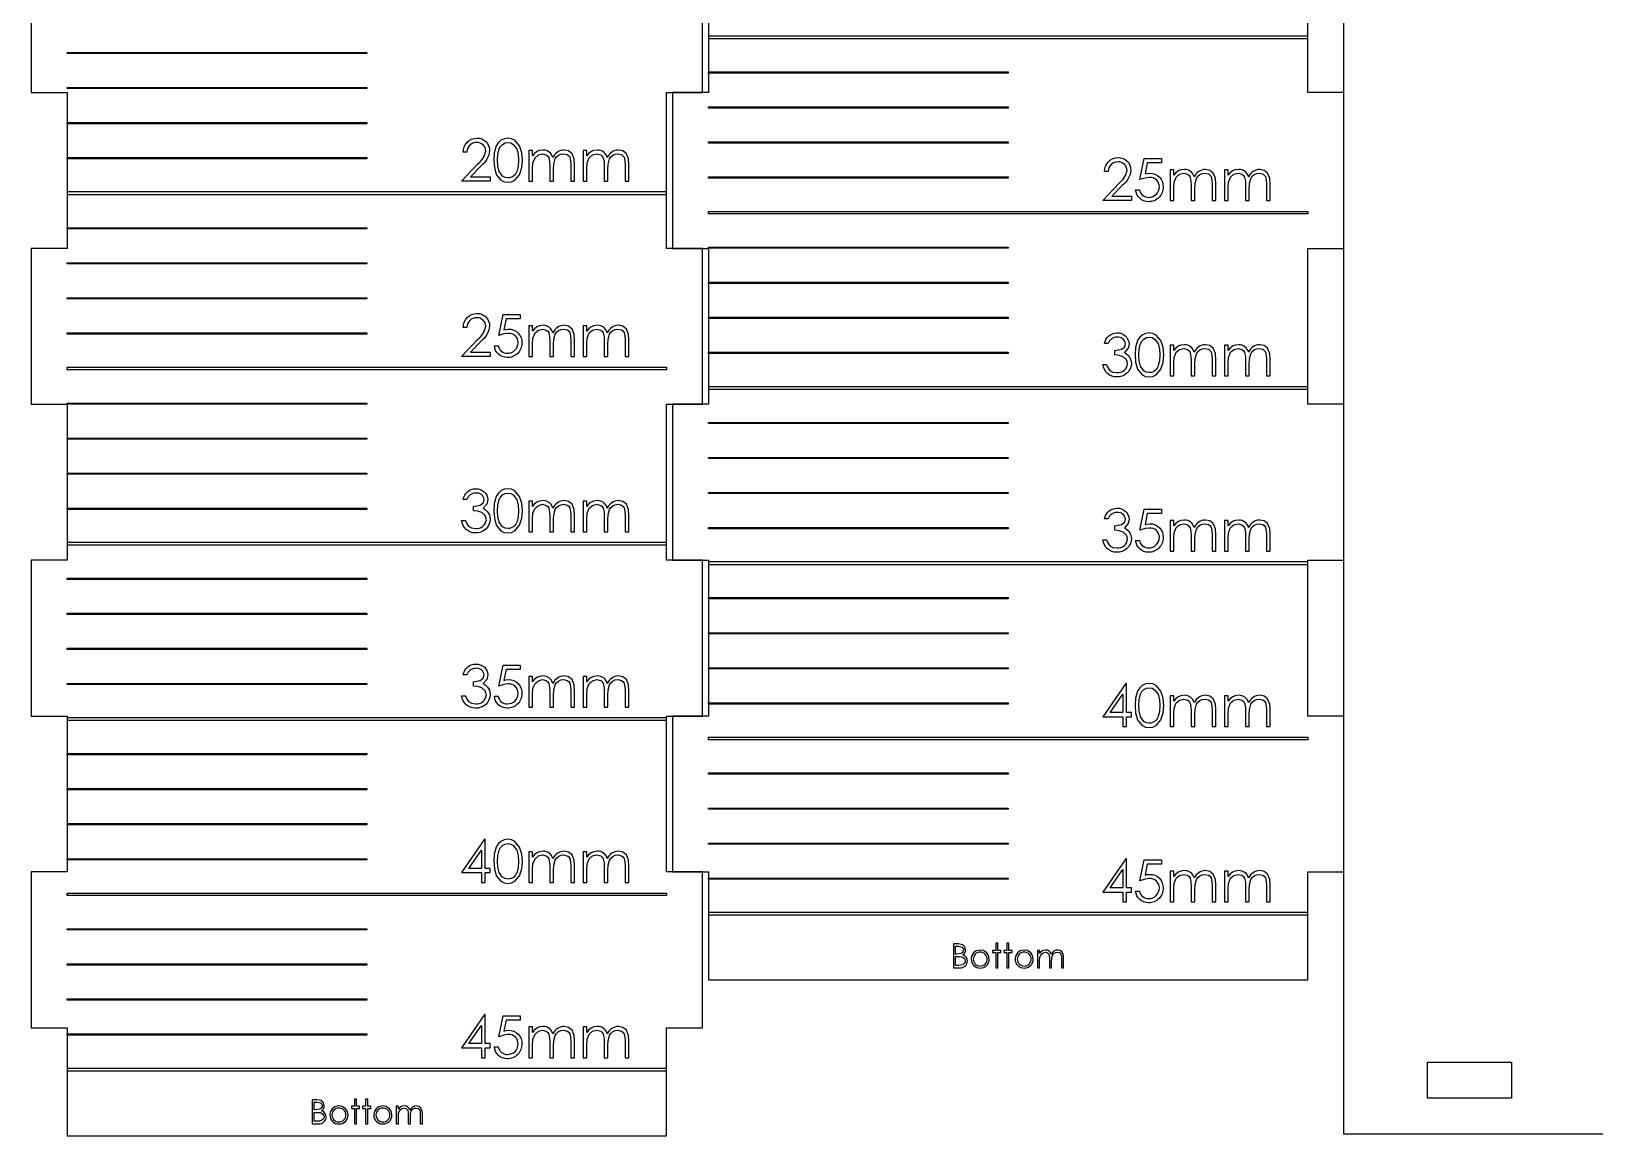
# Model space of a CAD drawing. Extents: x 1 to 259, y 0 to 186.
# Drawn here: x 0.7 to 131.2, y 0.4 to 92.5 of the extents above; entities that cross this region are included whole.
import ezdxf

# ---------------------------------------------------------------- set-up
doc = ezdxf.new("R2010")
doc.units = 0
doc.layers.add('CUT', color=1, linetype='CONTINUOUS')
doc.layers.add('ENGRAVE', color=3, linetype='CONTINUOUS')

msp = doc.modelspace()

# ---------------------------------------------------------------- linework, layer by layer
at = {"layer": 'CUT'}
for points in [[(160.22, 0.56), (110.22, 0.56), (110.22, 147.93), (113.42, 147.93), (160.22, 19.33)], [(124.22, 3.56), (117.22, 3.56), (117.22, 6.56), (124.22, 6.56)]]:
    msp.add_lwpolyline(points, close=True, dxfattribs=at)
for points in [[(0.72, 100.43), (0.72, 87.43), (3.73, 87.43), (3.73, 84.93), (3.73, 84.83), (3.73, 82.01), (3.73, 81.91), (3.73, 79.14), (3.73, 78.94), (3.73, 76.16), (3.73, 76.06), (3.73, 74.43), (0.72, 74.43), (0.72, 61.43), (3.73, 61.43), (3.73, 58.62), (3.73, 58.52), (3.73, 55.7), (3.73, 55.6), (3.73, 52.77), (3.73, 52.67), (3.73, 49.9), (3.73, 49.7), (3.73, 48.43), (0.72, 48.43), (0.72, 35.43), (3.73, 35.43), (3.73, 35.28), (3.73, 35.08), (3.73, 32.31), (3.73, 32.21), (3.73, 29.38), (3.73, 29.28), (3.73, 26.46), (3.73, 26.36), (3.73, 23.53), (3.73, 23.43), (3.73, 22.43), (0.72, 22.43), (0.72, 9.43), (3.73, 9.43), (3.73, 8.92), (3.73, 8.82), (3.73, 6.04), (3.73, 5.84), (3.73, 0.43), (53.73, 0.43), (53.73, 5.84), (53.73, 6.04), (53.73, 9.43), (56.73, 9.43), (56.73, 22.43), (53.73, 22.43), (53.73, 35.08), (53.73, 35.28), (53.73, 35.43), (56.73, 35.43), (56.73, 48.43), (53.73, 48.43), (53.73, 49.7), (53.73, 49.9), (53.73, 61.43), (56.73, 61.43), (56.73, 74.43), (53.73, 74.43), (53.73, 78.94), (53.73, 79.14), (53.73, 87.43), (56.73, 87.43), (56.73, 100.43)], [(57.23, 94.91), (57.23, 92.14), (57.23, 91.94), (57.23, 89.16), (57.23, 89.06), (57.23, 87.43), (54.23, 87.43), (54.23, 74.43), (57.23, 74.43), (57.23, 71.62), (57.23, 71.52), (57.23, 68.7), (57.23, 68.6), (57.23, 65.77), (57.23, 65.67), (57.23, 62.9), (57.23, 62.7), (57.23, 61.43), (54.23, 61.43), (54.23, 48.43), (57.23, 48.43), (57.23, 48.28), (57.23, 48.08), (57.23, 45.31), (57.23, 45.21), (57.23, 42.38), (57.23, 42.28), (57.23, 39.46), (57.23, 39.36), (57.23, 36.53), (57.23, 36.43), (57.23, 35.43), (54.23, 35.43), (54.23, 22.43), (57.23, 22.43), (57.23, 21.92), (57.23, 21.82), (57.23, 19.04), (57.23, 18.84), (57.23, 13.43), (107.22, 13.43), (107.22, 18.84), (107.22, 19.04), (107.22, 22.43), (110.22, 22.43), (110.22, 35.43), (107.22, 35.43), (107.22, 48.08), (107.22, 48.28), (107.22, 48.43), (110.22, 48.43), (110.22, 61.43), (107.22, 61.43), (107.22, 62.7), (107.22, 62.9), (107.22, 74.43), (110.22, 74.43), (110.22, 87.43), (107.22, 87.43), (107.22, 91.94), (107.22, 92.14), (107.22, 100.43)]]:
    msp.add_lwpolyline(points, dxfattribs=at)
at = {"layer": 'ENGRAVE'}
for points in [[(57.23, 91.94), (107.22, 91.94), (107.22, 92.14), (57.23, 92.14)], [(3.73, 78.94), (53.73, 78.94), (53.73, 79.14), (3.73, 79.14)], [(57.23, 48.08), (107.22, 48.08), (107.22, 48.28), (57.23, 48.28)], [(3.73, 35.08), (53.73, 35.08), (53.73, 35.28), (3.73, 35.28)]]:
    msp.add_lwpolyline(points, dxfattribs=at)
for points in [[(3.73, 90.68), (3.73, 90.78), (28.73, 90.78), (28.73, 90.68)], [(57.23, 89.16), (82.22, 89.16), (82.22, 89.06), (57.23, 89.06)], [(3.73, 87.76), (3.73, 87.86), (28.73, 87.86), (28.73, 87.76)], [(57.23, 86.14), (57.23, 86.24), (82.22, 86.24), (82.22, 86.14)], [(3.73, 84.93), (28.73, 84.93), (28.73, 84.83), (3.73, 84.83)], [(40.49, 79.95), (40.79, 79.99), (41.07, 80.12), (41.47, 80.58), (41.65, 81.17), (41.7, 81.79), (41.65, 82.4), (41.47, 82.99), (41.07, 83.45), (40.79, 83.58), (40.49, 83.63), (40.19, 83.58), (39.91, 83.45), (39.69, 83.24), (39.52, 82.98), (39.35, 82.4), (39.32, 81.79), (39.36, 81.17), (39.52, 80.59), (39.91, 80.12), (40.19, 79.99)], [(57.23, 83.22), (57.23, 83.32), (82.22, 83.32), (82.22, 83.22)], [(3.73, 82.01), (28.73, 82.01), (28.73, 81.91), (3.73, 81.91)], [(57.23, 80.29), (57.23, 80.39), (82.22, 80.39), (82.22, 80.29)], [(57.23, 77.32), (57.23, 77.52), (107.22, 77.52), (107.22, 77.32)], [(3.73, 76.16), (28.73, 76.16), (28.73, 76.06), (3.73, 76.06)], [(57.23, 74.44), (57.23, 74.54), (82.22, 74.54), (82.22, 74.44)], [(3.73, 73.14), (3.73, 73.24), (28.73, 73.24), (28.73, 73.14)], [(57.23, 71.62), (82.22, 71.62), (82.22, 71.52), (57.23, 71.52)], [(3.73, 70.22), (3.73, 70.32), (28.73, 70.32), (28.73, 70.22)], [(57.23, 68.7), (82.22, 68.7), (82.22, 68.6), (57.23, 68.6)], [(3.73, 67.29), (3.73, 67.39), (28.73, 67.39), (28.73, 67.29)], [(93.99, 63.71), (94.29, 63.75), (94.57, 63.88), (94.97, 64.35), (95.15, 64.93), (95.2, 65.55), (95.15, 66.16), (94.97, 66.75), (94.57, 67.21), (94.29, 67.34), (93.99, 67.39), (93.69, 67.34), (93.41, 67.21), (93.19, 67), (93.02, 66.75), (92.85, 66.16), (92.82, 65.55), (92.86, 64.94), (93.02, 64.35), (93.41, 63.88), (93.69, 63.75)], [(57.23, 65.77), (82.22, 65.77), (82.22, 65.67), (57.23, 65.67)], [(3.73, 64.32), (3.73, 64.52), (53.73, 64.52), (53.73, 64.32)], [(57.23, 62.7), (107.22, 62.7), (107.22, 62.9), (57.23, 62.9)], [(3.73, 61.44), (3.73, 61.54), (28.73, 61.54), (28.73, 61.44)], [(57.23, 59.82), (57.23, 59.92), (82.22, 59.92), (82.22, 59.82)], [(3.73, 58.62), (28.73, 58.62), (28.73, 58.52), (3.73, 58.52)], [(57.23, 56.9), (57.23, 57), (82.22, 57), (82.22, 56.9)], [(3.73, 55.7), (28.73, 55.7), (28.73, 55.6), (3.73, 55.6)], [(40.49, 50.71), (40.79, 50.75), (41.07, 50.88), (41.47, 51.35), (41.65, 51.93), (41.7, 52.55), (41.65, 53.16), (41.47, 53.75), (41.07, 54.21), (40.79, 54.34), (40.49, 54.39), (40.19, 54.34), (39.91, 54.21), (39.69, 54), (39.52, 53.75), (39.35, 53.16), (39.32, 52.55), (39.36, 51.94), (39.52, 51.35), (39.91, 50.88), (40.19, 50.75)], [(57.23, 53.98), (57.23, 54.08), (82.22, 54.08), (82.22, 53.98)], [(3.73, 52.77), (28.73, 52.77), (28.73, 52.67), (3.73, 52.67)], [(57.23, 51.05), (57.23, 51.15), (82.22, 51.15), (82.22, 51.05)], [(3.73, 49.7), (53.73, 49.7), (53.73, 49.9), (3.73, 49.9)], [(3.73, 46.82), (3.73, 46.92), (28.73, 46.92), (28.73, 46.82)], [(57.23, 45.31), (82.22, 45.31), (82.22, 45.21), (57.23, 45.21)], [(3.73, 43.9), (3.73, 44), (28.73, 44), (28.73, 43.9)], [(57.23, 42.38), (82.22, 42.38), (82.22, 42.28), (57.23, 42.28)], [(3.73, 40.98), (3.73, 41.08), (28.73, 41.08), (28.73, 40.98)], [(57.23, 39.46), (82.22, 39.46), (82.22, 39.36), (57.23, 39.36)], [(3.73, 38.05), (3.73, 38.15), (28.73, 38.15), (28.73, 38.05)], [(90.13, 35.37), (91.79, 35.37), (91.79, 34.56), (92.1, 34.56), (92.1, 35.37), (92.5, 35.37), (92.5, 35.73), (92.1, 35.73), (92.1, 38.15), (92.04, 38.15)], [(93.99, 34.47), (94.29, 34.51), (94.57, 34.65), (94.97, 35.11), (95.15, 35.69), (95.2, 36.31), (95.15, 36.92), (94.97, 37.51), (94.57, 37.98), (94.29, 38.11), (93.99, 38.15), (93.69, 38.11), (93.41, 37.97), (93.19, 37.77), (93.02, 37.51), (92.85, 36.92), (92.82, 36.31), (92.86, 35.7), (93.02, 35.11), (93.41, 34.65), (93.69, 34.51)], [(57.23, 36.53), (82.22, 36.53), (82.22, 36.43), (57.23, 36.43)], [(90.74, 35.73), (91.79, 37.25), (91.79, 35.73)], [(57.23, 33.46), (57.23, 33.66), (107.22, 33.66), (107.22, 33.46)], [(3.73, 32.31), (28.73, 32.31), (28.73, 32.21), (3.73, 32.21)], [(57.23, 30.59), (57.23, 30.69), (82.22, 30.69), (82.22, 30.59)], [(3.73, 29.38), (28.73, 29.38), (28.73, 29.28), (3.73, 29.28)], [(57.23, 27.66), (57.23, 27.76), (82.22, 27.76), (82.22, 27.66)], [(3.73, 26.46), (28.73, 26.46), (28.73, 26.36), (3.73, 26.36)], [(36.63, 22.37), (38.29, 22.37), (38.29, 21.56), (38.6, 21.56), (38.6, 22.37), (39, 22.37), (39, 22.73), (38.6, 22.73), (38.6, 25.15), (38.54, 25.15)], [(40.49, 21.47), (40.79, 21.51), (41.07, 21.65), (41.47, 22.11), (41.65, 22.69), (41.7, 23.31), (41.65, 23.92), (41.47, 24.51), (41.07, 24.98), (40.79, 25.11), (40.49, 25.15), (40.19, 25.11), (39.91, 24.97), (39.69, 24.77), (39.52, 24.51), (39.35, 23.92), (39.32, 23.31), (39.36, 22.7), (39.52, 22.11), (39.91, 21.65), (40.19, 21.51)], [(57.23, 24.74), (57.23, 24.84), (82.22, 24.84), (82.22, 24.74)], [(3.73, 23.53), (28.73, 23.53), (28.73, 23.43), (3.73, 23.43)], [(37.24, 22.73), (38.29, 24.25), (38.29, 22.73)], [(90.13, 20.75), (91.79, 20.75), (91.79, 19.94), (92.1, 19.94), (92.1, 20.75), (92.5, 20.75), (92.5, 21.11), (92.1, 21.11), (92.1, 23.53), (92.04, 23.53)], [(90.74, 21.11), (91.79, 22.63), (91.79, 21.11)], [(57.23, 21.92), (82.22, 21.92), (82.22, 21.82), (57.23, 21.82)], [(3.73, 20.46), (3.73, 20.66), (53.73, 20.66), (53.73, 20.46)], [(57.23, 18.84), (107.22, 18.84), (107.22, 19.04), (57.23, 19.04)], [(3.73, 17.59), (3.73, 17.69), (28.73, 17.69), (28.73, 17.59)], [(77.83, 15.58), (77.83, 16.23), (78.07, 16.23), (78.36, 16.17), (78.41, 16.13), (78.46, 16.07), (78.49, 15.93), (78.48, 15.84), (78.44, 15.76), (78.38, 15.69), (78.31, 15.64), (77.95, 15.58)], [(81.19, 15.89), (80.93, 15.89), (80.93, 15.71), (81.19, 15.71), (81.19, 14.43), (81.37, 14.43), (81.37, 15.71), (81.62, 15.71), (81.62, 15.89), (81.37, 15.89), (81.37, 16.48), (81.19, 16.48)], [(82.11, 15.89), (81.85, 15.89), (81.85, 15.71), (82.11, 15.71), (82.11, 14.43), (82.29, 14.43), (82.29, 15.71), (82.55, 15.71), (82.55, 15.89), (82.29, 15.89), (82.29, 16.48), (82.11, 16.48)], [(3.73, 14.66), (3.73, 14.76), (28.73, 14.76), (28.73, 14.66)], [(3.73, 11.74), (3.73, 11.84), (28.73, 11.84), (28.73, 11.74)], [(36.63, 7.75), (38.29, 7.75), (38.29, 6.94), (38.6, 6.94), (38.6, 7.75), (39, 7.75), (39, 8.11), (38.6, 8.11), (38.6, 10.53), (38.54, 10.53)], [(37.24, 8.11), (38.29, 9.63), (38.29, 8.11)], [(3.73, 8.92), (28.73, 8.92), (28.73, 8.82), (3.73, 8.82)], [(3.73, 5.84), (53.73, 5.84), (53.73, 6.04), (3.73, 6.04)], [(24.33, 2.58), (24.33, 3.23), (24.57, 3.23), (24.86, 3.17), (24.91, 3.13), (24.96, 3.07), (24.99, 2.93), (24.98, 2.84), (24.94, 2.76), (24.88, 2.69), (24.81, 2.64), (24.45, 2.58)], [(27.69, 2.89), (27.43, 2.89), (27.43, 2.71), (27.69, 2.71), (27.69, 1.43), (27.87, 1.43), (27.87, 2.71), (28.12, 2.71), (28.12, 2.89), (27.87, 2.89), (27.87, 3.48), (27.69, 3.48)], [(28.61, 2.89), (28.35, 2.89), (28.35, 2.71), (28.61, 2.71), (28.61, 1.43), (28.79, 1.43), (28.79, 2.71), (29.05, 2.71), (29.05, 2.89), (28.79, 2.89), (28.79, 3.48), (28.61, 3.48)]]:
    msp.add_lwpolyline(points, close=True, dxfattribs=at)
for points in [[(37.07, 82.46), (36.76, 82.46, -0.420795), (37.9, 83.63, -0.42786), (38.96, 82.59, -0.220719), (38.25, 81.33), (37.37, 80.4), (39, 80.4), (39, 80.04), (36.63, 80.04), (37.98, 81.49, 0.193513), (38.64, 82.56, 0.419337), (37.89, 83.27, 0.421278)], [(39.63, 81.79), (39.66, 82.27), (39.77, 82.73), (39.88, 82.94), (40.05, 83.11), (40.26, 83.23), (40.5, 83.27), (40.73, 83.23), (40.94, 83.11), (41.23, 82.73), (41.35, 82.27), (41.38, 81.79), (41.35, 81.29), (41.25, 80.91, -0.329147), (40.5, 80.31), (40.26, 80.35), (40.05, 80.46), (39.77, 80.84), (39.66, 81.31)], [(42.23, 80.04), (42.55, 80.04), (42.55, 81.11), (42.58, 81.58), (42.75, 82), (43.03, 82.24), (43.38, 82.33), (43.69, 82.24), (43.82, 82.14), (43.91, 82), (43.97, 81.67), (43.98, 81.34), (43.98, 80.04), (44.3, 80.04), (44.3, 81.03), (44.32, 81.47), (44.43, 81.89), (44.55, 82.07), (44.71, 82.21), (44.91, 82.3), (45.13, 82.33), (45.43, 82.26), (45.56, 82.16), (45.65, 82.04), (45.72, 81.74), (45.73, 81.42), (45.73, 80.04), (46.05, 80.04), (46.05, 81.42), (46.01, 81.9), (45.84, 82.33), (45.55, 82.56), (45.18, 82.64, 0.286572), (44.24, 82.02, 0.348775), (43.43, 82.64), (43.13, 82.6), (42.9, 82.51), (42.69, 82.32), (42.55, 82.15), (42.55, 82.59), (42.23, 82.59)], [(46.77, 80.04), (47.08, 80.04), (47.08, 81.11), (47.11, 81.58), (47.28, 82), (47.56, 82.24), (47.91, 82.33), (48.23, 82.24), (48.36, 82.14), (48.44, 82), (48.51, 81.67), (48.52, 81.34), (48.52, 80.04), (48.83, 80.04), (48.83, 81.03), (48.85, 81.47), (48.96, 81.89), (49.08, 82.07), (49.25, 82.21), (49.44, 82.3), (49.66, 82.33), (49.96, 82.26), (50.09, 82.16), (50.18, 82.04), (50.25, 81.74), (50.27, 81.42), (50.27, 80.04), (50.58, 80.04), (50.58, 81.42), (50.55, 81.9), (50.37, 82.33), (50.08, 82.56), (49.71, 82.64, 0.286572), (48.78, 82.02, 0.348775), (47.96, 82.64), (47.66, 82.6), (47.44, 82.51), (47.22, 82.32), (47.08, 82.15), (47.08, 82.59), (46.77, 82.59)], [(90.57, 80.84), (90.26, 80.84, -0.420795), (91.4, 82.01, -0.42786), (92.46, 80.97, -0.220719), (91.75, 79.71), (90.87, 78.78), (92.5, 78.78), (92.5, 78.42), (90.13, 78.42), (91.48, 79.87, 0.193513), (92.14, 80.94, 0.419337), (91.39, 81.65, 0.421278)], [(93.18, 79.32, 0.374609), (93.95, 78.69, 0.422067), (94.84, 79.57, 0.446087), (93.99, 80.35), (93.65, 80.3), (93.22, 80.17), (93.58, 81.92), (95.02, 81.92), (95.02, 81.56), (93.83, 81.56), (93.64, 80.64), (93.82, 80.68), (94.05, 80.71, -0.435968), (95.15, 79.56, -0.432728), (93.93, 78.33, -0.39378), (92.86, 79.32)], [(95.73, 78.42), (96.05, 78.42), (96.05, 79.49), (96.08, 79.96), (96.25, 80.38), (96.53, 80.62), (96.88, 80.71), (97.19, 80.62), (97.32, 80.52), (97.41, 80.38), (97.47, 80.05), (97.48, 79.72), (97.48, 78.42), (97.8, 78.42), (97.8, 79.41), (97.82, 79.85), (97.93, 80.27), (98.05, 80.45), (98.21, 80.59), (98.41, 80.68), (98.63, 80.71), (98.93, 80.64), (99.06, 80.55), (99.15, 80.42), (99.22, 80.12), (99.23, 79.8), (99.23, 78.42), (99.55, 78.42), (99.55, 79.8), (99.51, 80.28), (99.34, 80.71), (99.05, 80.94), (98.68, 81.02, 0.286572), (97.74, 80.4, 0.348775), (96.93, 81.02), (96.63, 80.98), (96.4, 80.89), (96.19, 80.71), (96.05, 80.53), (96.05, 80.98), (95.73, 80.98)], [(100.27, 78.42), (100.58, 78.42), (100.58, 79.49), (100.61, 79.96), (100.78, 80.38), (101.06, 80.62), (101.41, 80.71), (101.73, 80.62), (101.86, 80.52), (101.94, 80.38), (102.01, 80.05), (102.02, 79.72), (102.02, 78.42), (102.33, 78.42), (102.33, 79.41), (102.35, 79.85), (102.46, 80.27), (102.58, 80.45), (102.75, 80.59), (102.94, 80.68), (103.16, 80.71), (103.46, 80.64), (103.59, 80.55), (103.68, 80.42), (103.75, 80.12), (103.77, 79.8), (103.77, 78.42), (104.08, 78.42), (104.08, 79.8), (104.05, 80.28), (103.87, 80.71), (103.58, 80.94), (103.21, 81.02, 0.286572), (102.28, 80.4, 0.348775), (101.46, 81.02), (101.16, 80.98), (100.94, 80.89), (100.72, 80.71), (100.58, 80.53), (100.58, 80.98), (100.27, 80.98)], [(37.07, 67.84), (36.76, 67.84, -0.420795), (37.9, 69.01, -0.42786), (38.96, 67.97, -0.220719), (38.25, 66.71), (37.37, 65.78), (39, 65.78), (39, 65.42), (36.63, 65.42), (37.98, 66.87, 0.193513), (38.64, 67.94, 0.419337), (37.89, 68.65, 0.421278)], [(39.68, 66.32, 0.374609), (40.45, 65.69, 0.422067), (41.34, 66.57, 0.446087), (40.49, 67.35), (40.15, 67.3), (39.72, 67.17), (40.08, 68.92), (41.52, 68.92), (41.52, 68.56), (40.33, 68.56), (40.14, 67.64), (40.32, 67.68), (40.55, 67.71, -0.435968), (41.65, 66.56, -0.432728), (40.43, 65.33, -0.39378), (39.36, 66.32)], [(42.23, 65.42), (42.55, 65.42), (42.55, 66.49), (42.58, 66.96), (42.75, 67.38), (43.03, 67.62), (43.38, 67.71), (43.69, 67.62), (43.82, 67.52), (43.91, 67.38), (43.97, 67.05), (43.98, 66.72), (43.98, 65.42), (44.3, 65.42), (44.3, 66.41), (44.32, 66.85), (44.43, 67.27), (44.55, 67.45), (44.71, 67.59), (44.91, 67.68), (45.13, 67.71), (45.43, 67.64), (45.56, 67.55), (45.65, 67.42), (45.72, 67.12), (45.73, 66.8), (45.73, 65.42), (46.05, 65.42), (46.05, 66.8), (46.01, 67.28), (45.84, 67.71), (45.55, 67.94), (45.18, 68.02, 0.286572), (44.24, 67.4, 0.348775), (43.43, 68.02), (43.13, 67.98), (42.9, 67.89), (42.69, 67.71), (42.55, 67.53), (42.55, 67.98), (42.23, 67.98)], [(46.77, 65.42), (47.08, 65.42), (47.08, 66.49), (47.11, 66.96), (47.28, 67.38), (47.56, 67.62), (47.91, 67.71), (48.23, 67.62), (48.36, 67.52), (48.44, 67.38), (48.51, 67.05), (48.52, 66.72), (48.52, 65.42), (48.83, 65.42), (48.83, 66.41), (48.85, 66.85), (48.96, 67.27), (49.08, 67.45), (49.25, 67.59), (49.44, 67.68), (49.66, 67.71), (49.96, 67.64), (50.09, 67.55), (50.18, 67.42), (50.25, 67.12), (50.27, 66.8), (50.27, 65.42), (50.58, 65.42), (50.58, 66.8), (50.55, 67.28), (50.37, 67.71), (50.08, 67.94), (49.71, 68.02, 0.286572), (48.78, 67.4, 0.348775), (47.96, 68.02), (47.66, 67.98), (47.44, 67.89), (47.22, 67.71), (47.08, 67.53), (47.08, 67.98), (46.77, 67.98)], [(91.3, 64.07, 0.416589), (92.19, 64.81), (92.16, 64.99), (92.09, 65.15), (91.82, 65.4), (91.48, 65.51), (91.11, 65.55), (91.11, 65.91), (91.68, 66.03), (91.92, 66.21), (91.99, 66.34), (92.01, 66.48, 0.414481), (91.31, 67.03, 0.33231), (90.57, 66.49), (90.26, 66.49, -0.367295), (91.3, 67.39, -0.40812), (92.32, 66.48), (92.24, 66.11), (91.92, 65.76), (92.1, 65.65), (92.29, 65.46), (92.44, 65.2), (92.5, 64.84, -0.422334), (91.29, 63.71, -0.393385), (90.13, 64.74), (90.44, 64.74), (90.53, 64.51), (90.71, 64.26), (90.95, 64.12)], [(94, 64.07), (93.76, 64.11), (93.55, 64.22), (93.27, 64.6), (93.16, 65.07), (93.13, 65.55), (93.16, 66.03), (93.27, 66.49), (93.38, 66.7), (93.55, 66.87), (93.76, 66.99), (94, 67.03), (94.23, 66.99), (94.44, 66.87), (94.73, 66.49), (94.85, 66.03), (94.88, 65.55), (94.85, 65.05), (94.75, 64.67, -0.329147)], [(95.73, 63.8), (96.05, 63.8), (96.05, 64.87), (96.08, 65.34), (96.25, 65.77), (96.53, 66), (96.88, 66.09), (97.19, 66), (97.32, 65.9), (97.41, 65.76), (97.47, 65.43), (97.48, 65.1), (97.48, 63.8), (97.8, 63.8), (97.8, 64.79), (97.82, 65.23), (97.93, 65.65), (98.05, 65.83), (98.21, 65.97), (98.41, 66.06), (98.63, 66.09), (98.93, 66.02), (99.06, 65.93), (99.15, 65.8), (99.22, 65.5), (99.23, 65.19), (99.23, 63.8), (99.55, 63.8), (99.55, 65.18), (99.51, 65.66), (99.34, 66.1), (99.05, 66.33), (98.68, 66.4, 0.286572), (97.74, 65.78, 0.348775), (96.93, 66.4), (96.63, 66.36), (96.4, 66.27), (96.19, 66.09), (96.05, 65.91), (96.05, 66.36), (95.73, 66.36)], [(100.27, 63.8), (100.58, 63.8), (100.58, 64.87), (100.61, 65.34), (100.78, 65.77), (101.06, 66), (101.41, 66.09), (101.73, 66), (101.86, 65.9), (101.94, 65.76), (102.01, 65.43), (102.02, 65.1), (102.02, 63.8), (102.33, 63.8), (102.33, 64.79), (102.35, 65.23), (102.46, 65.65), (102.58, 65.83), (102.75, 65.97), (102.94, 66.06), (103.16, 66.09), (103.46, 66.02), (103.59, 65.93), (103.68, 65.8), (103.75, 65.5), (103.77, 65.19), (103.77, 63.8), (104.08, 63.8), (104.08, 65.18), (104.05, 65.66), (103.87, 66.1), (103.58, 66.33), (103.21, 66.4, 0.286572), (102.28, 65.78, 0.348775), (101.46, 66.4), (101.16, 66.36), (100.94, 66.27), (100.72, 66.09), (100.58, 65.91), (100.58, 66.36), (100.27, 66.36)], [(37.8, 51.07, 0.416589), (38.69, 51.81), (38.66, 51.99), (38.59, 52.15), (38.32, 52.4), (37.98, 52.51), (37.61, 52.55), (37.61, 52.91), (38.18, 53.03), (38.42, 53.21), (38.49, 53.34), (38.51, 53.48, 0.414481), (37.81, 54.03, 0.33231), (37.07, 53.49), (36.76, 53.49, -0.367295), (37.8, 54.39, -0.40812), (38.82, 53.48), (38.74, 53.11), (38.42, 52.76), (38.6, 52.65), (38.79, 52.46), (38.94, 52.2), (39, 51.84, -0.422334), (37.79, 50.71, -0.393385), (36.63, 51.74), (36.94, 51.74), (37.03, 51.51), (37.21, 51.26), (37.45, 51.12)], [(40.5, 51.07), (40.26, 51.11), (40.05, 51.22), (39.77, 51.6), (39.66, 52.07), (39.63, 52.55), (39.66, 53.03), (39.77, 53.49), (39.88, 53.7), (40.05, 53.87), (40.26, 53.99), (40.5, 54.03), (40.73, 53.99), (40.94, 53.87), (41.23, 53.49), (41.35, 53.03), (41.38, 52.55), (41.35, 52.05), (41.25, 51.67, -0.329147)], [(42.23, 50.8), (42.55, 50.8), (42.55, 51.87), (42.58, 52.34), (42.75, 52.77), (43.03, 53), (43.38, 53.09), (43.69, 53), (43.82, 52.9), (43.91, 52.76), (43.97, 52.43), (43.98, 52.1), (43.98, 50.8), (44.3, 50.8), (44.3, 51.79), (44.32, 52.23), (44.43, 52.65), (44.55, 52.83), (44.71, 52.97), (44.91, 53.06), (45.13, 53.09), (45.43, 53.02), (45.56, 52.93), (45.65, 52.8), (45.72, 52.5), (45.73, 52.19), (45.73, 50.8), (46.05, 50.8), (46.05, 52.18), (46.01, 52.66), (45.84, 53.1), (45.55, 53.33), (45.18, 53.4, 0.286572), (44.24, 52.78, 0.348775), (43.43, 53.4), (43.13, 53.36), (42.9, 53.27), (42.69, 53.09), (42.55, 52.91), (42.55, 53.36), (42.23, 53.36)], [(46.77, 50.8), (47.08, 50.8), (47.08, 51.87), (47.11, 52.34), (47.28, 52.77), (47.56, 53), (47.91, 53.09), (48.23, 53), (48.36, 52.9), (48.44, 52.76), (48.51, 52.43), (48.52, 52.1), (48.52, 50.8), (48.83, 50.8), (48.83, 51.79), (48.85, 52.23), (48.96, 52.65), (49.08, 52.83), (49.25, 52.97), (49.44, 53.06), (49.66, 53.09), (49.96, 53.02), (50.09, 52.93), (50.18, 52.8), (50.25, 52.5), (50.27, 52.19), (50.27, 50.8), (50.58, 50.8), (50.58, 52.18), (50.55, 52.66), (50.37, 53.1), (50.08, 53.33), (49.71, 53.4, 0.286572), (48.78, 52.78, 0.348775), (47.96, 53.4), (47.66, 53.36), (47.44, 53.27), (47.22, 53.09), (47.08, 52.91), (47.08, 53.36), (46.77, 53.36)], [(91.3, 49.45, 0.416589), (92.19, 50.19), (92.16, 50.37), (92.09, 50.53), (91.82, 50.78), (91.48, 50.89), (91.11, 50.93), (91.11, 51.29), (91.68, 51.41), (91.92, 51.59), (91.99, 51.72), (92.01, 51.86, 0.414481), (91.31, 52.41, 0.33231), (90.57, 51.87), (90.26, 51.87, -0.367295), (91.3, 52.77, -0.40812), (92.32, 51.86), (92.24, 51.49), (91.92, 51.14), (92.1, 51.03), (92.29, 50.84), (92.44, 50.59), (92.5, 50.22, -0.422334), (91.29, 49.09, -0.393385), (90.13, 50.12), (90.44, 50.12), (90.53, 49.89), (90.71, 49.64), (90.95, 49.5)], [(93.18, 50.08, 0.374609), (93.95, 49.45, 0.422067), (94.84, 50.34, 0.446087), (93.99, 51.11), (93.65, 51.07), (93.22, 50.93), (93.58, 52.68), (95.02, 52.68), (95.02, 52.32), (93.83, 52.32), (93.64, 51.4), (93.82, 51.44), (94.05, 51.47, -0.435968), (95.15, 50.32, -0.432728), (93.93, 49.09, -0.39378), (92.86, 50.08)], [(95.73, 49.18), (96.05, 49.18), (96.05, 50.26), (96.08, 50.72), (96.25, 51.15), (96.53, 51.38), (96.88, 51.47), (97.19, 51.39), (97.32, 51.28), (97.41, 51.14), (97.47, 50.81), (97.48, 50.48), (97.48, 49.18), (97.8, 49.18), (97.8, 50.17), (97.82, 50.61), (97.93, 51.03), (98.05, 51.21), (98.21, 51.35), (98.41, 51.44), (98.63, 51.47), (98.93, 51.4), (99.06, 51.31), (99.15, 51.18), (99.22, 50.88), (99.23, 50.57), (99.23, 49.18), (99.55, 49.18), (99.55, 50.57), (99.51, 51.04), (99.34, 51.48), (99.05, 51.71), (98.68, 51.78, 0.286572), (97.74, 51.16, 0.348775), (96.93, 51.78), (96.63, 51.74), (96.4, 51.65), (96.19, 51.47), (96.05, 51.29), (96.05, 51.74), (95.73, 51.74)], [(100.27, 49.18), (100.58, 49.18), (100.58, 50.26), (100.61, 50.72), (100.78, 51.15), (101.06, 51.38), (101.41, 51.47), (101.73, 51.39), (101.86, 51.28), (101.94, 51.14), (102.01, 50.81), (102.02, 50.48), (102.02, 49.18), (102.33, 49.18), (102.33, 50.17), (102.35, 50.61), (102.46, 51.03), (102.58, 51.21), (102.75, 51.35), (102.94, 51.44), (103.16, 51.47), (103.46, 51.4), (103.59, 51.31), (103.68, 51.18), (103.75, 50.88), (103.77, 50.57), (103.77, 49.18), (104.08, 49.18), (104.08, 50.57), (104.05, 51.04), (103.87, 51.48), (103.58, 51.71), (103.21, 51.78, 0.286572), (102.28, 51.16, 0.348775), (101.46, 51.78), (101.16, 51.74), (100.94, 51.65), (100.72, 51.47), (100.58, 51.29), (100.58, 51.74), (100.27, 51.74)], [(37.8, 36.45, 0.416589), (38.69, 37.19), (38.66, 37.37), (38.59, 37.53), (38.32, 37.78), (37.98, 37.89), (37.61, 37.93), (37.61, 38.29), (38.18, 38.41), (38.42, 38.59), (38.49, 38.72), (38.51, 38.86, 0.414481), (37.81, 39.41, 0.33231), (37.07, 38.87), (36.76, 38.87, -0.367295), (37.8, 39.77, -0.40812), (38.82, 38.86), (38.74, 38.49), (38.42, 38.14), (38.6, 38.03), (38.79, 37.84), (38.94, 37.59), (39, 37.22, -0.422334), (37.79, 36.09, -0.393385), (36.63, 37.12), (36.94, 37.12), (37.03, 36.89), (37.21, 36.64), (37.45, 36.5)], [(39.68, 37.08, 0.374609), (40.45, 36.45, 0.422067), (41.34, 37.34, 0.446087), (40.49, 38.11), (40.15, 38.07), (39.72, 37.93), (40.08, 39.68), (41.52, 39.68), (41.52, 39.32), (40.33, 39.32), (40.14, 38.4), (40.32, 38.44), (40.55, 38.47, -0.435968), (41.65, 37.32, -0.432728), (40.43, 36.09, -0.39378), (39.36, 37.08)], [(42.23, 36.18), (42.55, 36.18), (42.55, 37.26), (42.58, 37.72), (42.75, 38.15), (43.03, 38.38), (43.38, 38.47), (43.69, 38.39), (43.82, 38.28), (43.91, 38.14), (43.97, 37.81), (43.98, 37.48), (43.98, 36.18), (44.3, 36.18), (44.3, 37.17), (44.32, 37.61), (44.43, 38.03), (44.55, 38.21), (44.71, 38.35), (44.91, 38.44), (45.13, 38.47), (45.43, 38.4), (45.56, 38.31), (45.65, 38.18), (45.72, 37.88), (45.73, 37.57), (45.73, 36.18), (46.05, 36.18), (46.05, 37.57), (46.01, 38.04), (45.84, 38.48), (45.55, 38.71), (45.18, 38.78, 0.286572), (44.24, 38.16, 0.348775), (43.43, 38.78), (43.13, 38.74), (42.9, 38.65), (42.69, 38.47), (42.55, 38.29), (42.55, 38.74), (42.23, 38.74)], [(46.77, 36.18), (47.08, 36.18), (47.08, 37.26), (47.11, 37.72), (47.28, 38.15), (47.56, 38.38), (47.91, 38.47), (48.23, 38.39), (48.36, 38.28), (48.44, 38.14), (48.51, 37.81), (48.52, 37.48), (48.52, 36.18), (48.83, 36.18), (48.83, 37.17), (48.85, 37.61), (48.96, 38.03), (49.08, 38.21), (49.25, 38.35), (49.44, 38.44), (49.66, 38.47), (49.96, 38.4), (50.09, 38.31), (50.18, 38.18), (50.25, 37.88), (50.27, 37.57), (50.27, 36.18), (50.58, 36.18), (50.58, 37.57), (50.55, 38.04), (50.37, 38.48), (50.08, 38.71), (49.71, 38.78, 0.286572), (48.78, 38.16, 0.348775), (47.96, 38.78), (47.66, 38.74), (47.44, 38.65), (47.22, 38.47), (47.08, 38.29), (47.08, 38.74), (46.77, 38.74)], [(94, 34.83), (93.76, 34.87), (93.55, 34.99), (93.27, 35.37), (93.16, 35.83), (93.13, 36.31), (93.16, 36.79), (93.27, 37.26), (93.38, 37.47), (93.55, 37.64), (93.76, 37.75), (94, 37.79), (94.23, 37.75), (94.44, 37.63), (94.73, 37.25), (94.85, 36.79), (94.88, 36.31), (94.85, 35.81), (94.75, 35.43, -0.329147)], [(95.73, 34.56), (96.05, 34.56), (96.05, 35.64), (96.08, 36.1), (96.25, 36.53), (96.53, 36.76), (96.88, 36.85), (97.19, 36.77), (97.32, 36.66), (97.41, 36.52), (97.47, 36.19), (97.48, 35.86), (97.48, 34.56), (97.8, 34.56), (97.8, 35.56), (97.82, 35.99), (97.93, 36.41), (98.05, 36.59), (98.21, 36.73), (98.41, 36.82), (98.63, 36.85), (98.93, 36.78), (99.06, 36.69), (99.15, 36.56), (99.22, 36.26), (99.23, 35.95), (99.23, 34.56), (99.55, 34.56), (99.55, 35.95), (99.51, 36.42), (99.34, 36.86), (99.05, 37.09), (98.68, 37.16, 0.286572), (97.74, 36.55, 0.348775), (96.93, 37.16), (96.63, 37.12), (96.4, 37.03), (96.19, 36.85), (96.05, 36.67), (96.05, 37.12), (95.73, 37.12)], [(100.27, 34.56), (100.58, 34.56), (100.58, 35.64), (100.61, 36.1), (100.78, 36.53), (101.06, 36.76), (101.41, 36.85), (101.73, 36.77), (101.86, 36.66), (101.94, 36.52), (102.01, 36.19), (102.02, 35.86), (102.02, 34.56), (102.33, 34.56), (102.33, 35.56), (102.35, 35.99), (102.46, 36.41), (102.58, 36.59), (102.75, 36.73), (102.94, 36.82), (103.16, 36.85), (103.46, 36.78), (103.59, 36.69), (103.68, 36.56), (103.75, 36.26), (103.77, 35.95), (103.77, 34.56), (104.08, 34.56), (104.08, 35.95), (104.05, 36.42), (103.87, 36.86), (103.58, 37.09), (103.21, 37.16, 0.286572), (102.28, 36.55, 0.348775), (101.46, 37.16), (101.16, 37.12), (100.94, 37.03), (100.72, 36.85), (100.58, 36.67), (100.58, 37.12), (100.27, 37.12)], [(40.5, 21.83), (40.26, 21.87), (40.05, 21.99), (39.77, 22.37), (39.66, 22.83), (39.63, 23.31), (39.66, 23.79), (39.77, 24.26), (39.88, 24.47), (40.05, 24.64), (40.26, 24.75), (40.5, 24.79), (40.73, 24.75), (40.94, 24.63), (41.23, 24.25), (41.35, 23.79), (41.38, 23.31), (41.35, 22.81), (41.25, 22.43, -0.329147)], [(42.23, 21.56), (42.55, 21.56), (42.55, 22.64), (42.58, 23.1), (42.75, 23.53), (43.03, 23.76), (43.38, 23.85), (43.69, 23.77), (43.82, 23.66), (43.91, 23.52), (43.97, 23.19), (43.98, 22.86), (43.98, 21.56), (44.3, 21.56), (44.3, 22.56), (44.32, 22.99), (44.43, 23.41), (44.55, 23.59), (44.71, 23.73), (44.91, 23.82), (45.13, 23.85), (45.43, 23.78), (45.56, 23.69), (45.65, 23.56), (45.72, 23.26), (45.73, 22.95), (45.73, 21.56), (46.05, 21.56), (46.05, 22.95), (46.01, 23.42), (45.84, 23.86), (45.55, 24.09), (45.18, 24.16, 0.286572), (44.24, 23.55, 0.348775), (43.43, 24.16), (43.13, 24.12), (42.9, 24.03), (42.69, 23.85), (42.55, 23.67), (42.55, 24.12), (42.23, 24.12)], [(46.77, 21.56), (47.08, 21.56), (47.08, 22.64), (47.11, 23.1), (47.28, 23.53), (47.56, 23.76), (47.91, 23.85), (48.23, 23.77), (48.36, 23.66), (48.44, 23.52), (48.51, 23.19), (48.52, 22.86), (48.52, 21.56), (48.83, 21.56), (48.83, 22.56), (48.85, 22.99), (48.96, 23.41), (49.08, 23.59), (49.25, 23.73), (49.44, 23.82), (49.66, 23.85), (49.96, 23.78), (50.09, 23.69), (50.18, 23.56), (50.25, 23.26), (50.27, 22.95), (50.27, 21.56), (50.58, 21.56), (50.58, 22.95), (50.55, 23.42), (50.37, 23.86), (50.08, 24.09), (49.71, 24.16, 0.286572), (48.78, 23.55, 0.348775), (47.96, 24.16), (47.66, 24.12), (47.44, 24.03), (47.22, 23.85), (47.08, 23.67), (47.08, 24.12), (46.77, 24.12)], [(93.95, 20.21, 0.422067), (94.84, 21.1, 0.446087), (93.99, 21.87), (93.65, 21.83), (93.22, 21.69), (93.58, 23.44), (95.02, 23.44), (95.02, 23.08), (93.83, 23.08), (93.64, 22.16), (93.82, 22.21), (94.05, 22.23, -0.435968), (95.15, 21.09, -0.432728), (93.93, 19.85, -0.39378), (92.86, 20.84), (93.18, 20.84, 0.374609)], [(95.73, 19.94), (96.05, 19.94), (96.05, 21.02), (96.08, 21.48), (96.25, 21.91), (96.53, 22.14), (96.88, 22.23), (97.19, 22.15), (97.32, 22.04), (97.41, 21.9), (97.47, 21.58), (97.48, 21.24), (97.48, 19.94), (97.8, 19.94), (97.8, 20.94), (97.82, 21.37), (97.93, 21.79), (98.05, 21.97), (98.21, 22.11), (98.41, 22.2), (98.63, 22.23), (98.93, 22.16), (99.06, 22.07), (99.15, 21.94), (99.22, 21.64), (99.23, 21.33), (99.23, 19.94), (99.55, 19.94), (99.55, 21.33), (99.51, 21.8), (99.34, 22.24), (99.05, 22.47), (98.68, 22.54, 0.286572), (97.74, 21.93, 0.348775), (96.93, 22.54), (96.63, 22.5), (96.4, 22.41), (96.19, 22.23), (96.05, 22.05), (96.05, 22.5), (95.73, 22.5)], [(100.27, 19.94), (100.58, 19.94), (100.58, 21.02), (100.61, 21.48), (100.78, 21.91), (101.06, 22.14), (101.41, 22.23), (101.73, 22.15), (101.86, 22.04), (101.94, 21.9), (102.01, 21.58), (102.02, 21.24), (102.02, 19.94), (102.33, 19.94), (102.33, 20.94), (102.35, 21.37), (102.46, 21.79), (102.58, 21.97), (102.75, 22.11), (102.94, 22.2), (103.16, 22.23), (103.46, 22.16), (103.59, 22.07), (103.68, 21.94), (103.75, 21.64), (103.77, 21.33), (103.77, 19.94), (104.08, 19.94), (104.08, 21.33), (104.05, 21.8), (103.87, 22.24), (103.58, 22.47), (103.21, 22.54, 0.286572), (102.28, 21.93, 0.348775), (101.46, 22.54), (101.16, 22.5), (100.94, 22.41), (100.72, 22.23), (100.58, 22.05), (100.58, 22.5), (100.27, 22.5)], [(77.65, 14.43), (78.19, 14.43, 0.43613), (78.83, 15, 0.344765), (78.44, 15.51, 0.272705), (78.67, 15.94), (78.61, 16.18), (78.43, 16.36), (78.04, 16.43), (77.65, 16.43)], [(79.34, 15.68), (79.17, 15.4), (79.14, 15.16, 0.424108), (79.89, 14.41, 0.42267), (80.65, 15.16), (80.59, 15.47), (80.45, 15.68), (80.16, 15.87), (79.89, 15.92), (79.55, 15.84)], [(79.31, 15.16, 0.422157), (79.89, 14.58, 0.421669), (80.47, 15.16, 0.416601), (79.89, 15.74, 0.417532)], [(83, 15.68), (82.84, 15.4), (82.8, 15.16, 0.424108), (83.56, 14.41, 0.42267), (84.31, 15.16), (84.25, 15.47), (84.11, 15.68), (83.83, 15.87), (83.56, 15.92), (83.22, 15.84)], [(82.98, 15.16, 0.422157), (83.56, 14.58, 0.421669), (84.14, 15.16, 0.416601), (83.56, 15.74, 0.417532)], [(84.67, 14.43), (84.85, 14.43), (84.85, 15.05), (84.87, 15.31), (84.97, 15.55), (85.13, 15.69), (85.33, 15.74), (85.51, 15.69), (85.58, 15.63), (85.63, 15.55), (85.67, 15.36), (85.67, 15.17), (85.67, 14.43), (85.85, 14.43), (85.85, 15), (85.86, 15.25), (85.93, 15.49), (86, 15.59), (86.09, 15.67), (86.2, 15.72), (86.33, 15.74), (86.5, 15.7), (86.57, 15.65), (86.63, 15.58), (86.67, 15.4), (86.67, 15.22), (86.67, 14.43), (86.85, 14.43), (86.85, 15.22), (86.83, 15.49), (86.73, 15.74), (86.57, 15.87), (86.36, 15.92, 0.286572), (85.82, 15.57, 0.348775), (85.36, 15.92), (85.18, 15.89), (85.06, 15.84), (84.93, 15.74), (84.85, 15.64), (84.85, 15.89), (84.67, 15.89)], [(77.83, 14.64), (77.83, 15.38), (77.95, 15.38), (78.16, 15.37), (78.32, 15.36, -0.363438), (78.65, 15), (78.63, 14.91), (78.59, 14.82), (78.45, 14.69), (78.27, 14.65), (78.08, 14.64)], [(40.45, 7.21, 0.422067), (41.34, 8.1, 0.446087), (40.49, 8.87), (40.15, 8.83), (39.72, 8.69), (40.08, 10.44), (41.52, 10.44), (41.52, 10.08), (40.33, 10.08), (40.14, 9.16), (40.32, 9.21), (40.55, 9.23, -0.435968), (41.65, 8.09, -0.432728), (40.43, 6.85, -0.39378), (39.36, 7.84), (39.68, 7.84, 0.374609)], [(42.23, 6.94), (42.55, 6.94), (42.55, 8.02), (42.58, 8.48), (42.75, 8.91), (43.03, 9.14), (43.38, 9.23), (43.69, 9.15), (43.82, 9.04), (43.91, 8.9), (43.97, 8.58), (43.98, 8.24), (43.98, 6.94), (44.3, 6.94), (44.3, 7.94), (44.32, 8.37), (44.43, 8.79), (44.55, 8.97), (44.71, 9.11), (44.91, 9.2), (45.13, 9.23), (45.43, 9.16), (45.56, 9.07), (45.65, 8.94), (45.72, 8.64), (45.73, 8.33), (45.73, 6.94), (46.05, 6.94), (46.05, 8.33), (46.01, 8.8), (45.84, 9.24), (45.55, 9.47), (45.18, 9.54, 0.286572), (44.24, 8.93, 0.348775), (43.43, 9.54), (43.13, 9.5), (42.9, 9.41), (42.69, 9.23), (42.55, 9.05), (42.55, 9.5), (42.23, 9.5)], [(46.77, 6.94), (47.08, 6.94), (47.08, 8.02), (47.11, 8.48), (47.28, 8.91), (47.56, 9.14), (47.91, 9.23), (48.23, 9.15), (48.36, 9.04), (48.44, 8.9), (48.51, 8.58), (48.52, 8.24), (48.52, 6.94), (48.83, 6.94), (48.83, 7.94), (48.85, 8.37), (48.96, 8.79), (49.08, 8.97), (49.25, 9.11), (49.44, 9.2), (49.66, 9.23), (49.96, 9.16), (50.09, 9.07), (50.18, 8.94), (50.25, 8.64), (50.27, 8.33), (50.27, 6.94), (50.58, 6.94), (50.58, 8.33), (50.55, 8.8), (50.37, 9.24), (50.08, 9.47), (49.71, 9.54, 0.286572), (48.78, 8.93, 0.348775), (47.96, 9.54), (47.66, 9.5), (47.44, 9.41), (47.22, 9.23), (47.08, 9.05), (47.08, 9.5), (46.77, 9.5)], [(24.15, 1.43), (24.69, 1.43, 0.43613), (25.33, 2, 0.344765), (24.94, 2.51, 0.272705), (25.17, 2.94), (25.11, 3.18), (24.93, 3.36), (24.54, 3.43), (24.15, 3.43)], [(25.84, 2.68), (25.67, 2.4), (25.64, 2.16, 0.424108), (26.39, 1.41, 0.42267), (27.15, 2.16), (27.09, 2.47), (26.95, 2.68), (26.66, 2.87), (26.39, 2.92), (26.05, 2.84)], [(25.81, 2.16, 0.422157), (26.39, 1.58, 0.421669), (26.97, 2.16, 0.416601), (26.39, 2.74, 0.417532)], [(29.5, 2.68), (29.34, 2.4), (29.3, 2.16, 0.424108), (30.06, 1.41, 0.42267), (30.81, 2.16), (30.75, 2.47), (30.61, 2.68), (30.33, 2.87), (30.06, 2.92), (29.72, 2.84)], [(29.48, 2.16, 0.422157), (30.06, 1.58, 0.421669), (30.64, 2.16, 0.416601), (30.06, 2.74, 0.417532)], [(31.17, 1.43), (31.35, 1.43), (31.35, 2.05), (31.37, 2.31), (31.47, 2.55), (31.63, 2.69), (31.83, 2.74), (32.01, 2.69), (32.08, 2.63), (32.13, 2.55), (32.17, 2.36), (32.17, 2.17), (32.17, 1.43), (32.35, 1.43), (32.35, 2), (32.36, 2.25), (32.43, 2.49), (32.5, 2.59), (32.59, 2.67), (32.7, 2.72), (32.83, 2.74), (33, 2.7), (33.07, 2.65), (33.13, 2.58), (33.17, 2.4), (33.17, 2.22), (33.17, 1.43), (33.35, 1.43), (33.35, 2.22), (33.33, 2.49), (33.23, 2.74), (33.07, 2.87), (32.86, 2.92, 0.286572), (32.32, 2.57, 0.348775), (31.86, 2.92), (31.68, 2.89), (31.56, 2.84), (31.43, 2.74), (31.35, 2.64), (31.35, 2.89), (31.17, 2.89)], [(24.33, 1.64), (24.33, 2.38), (24.45, 2.38), (24.66, 2.37), (24.82, 2.36, -0.363438), (25.15, 2), (25.13, 1.91), (25.09, 1.82), (24.95, 1.69), (24.77, 1.65), (24.58, 1.64)]]:
    msp.add_lwpolyline(points, format="xyb", close=True, dxfattribs=at)

doc.saveas('drawing.dxf')
